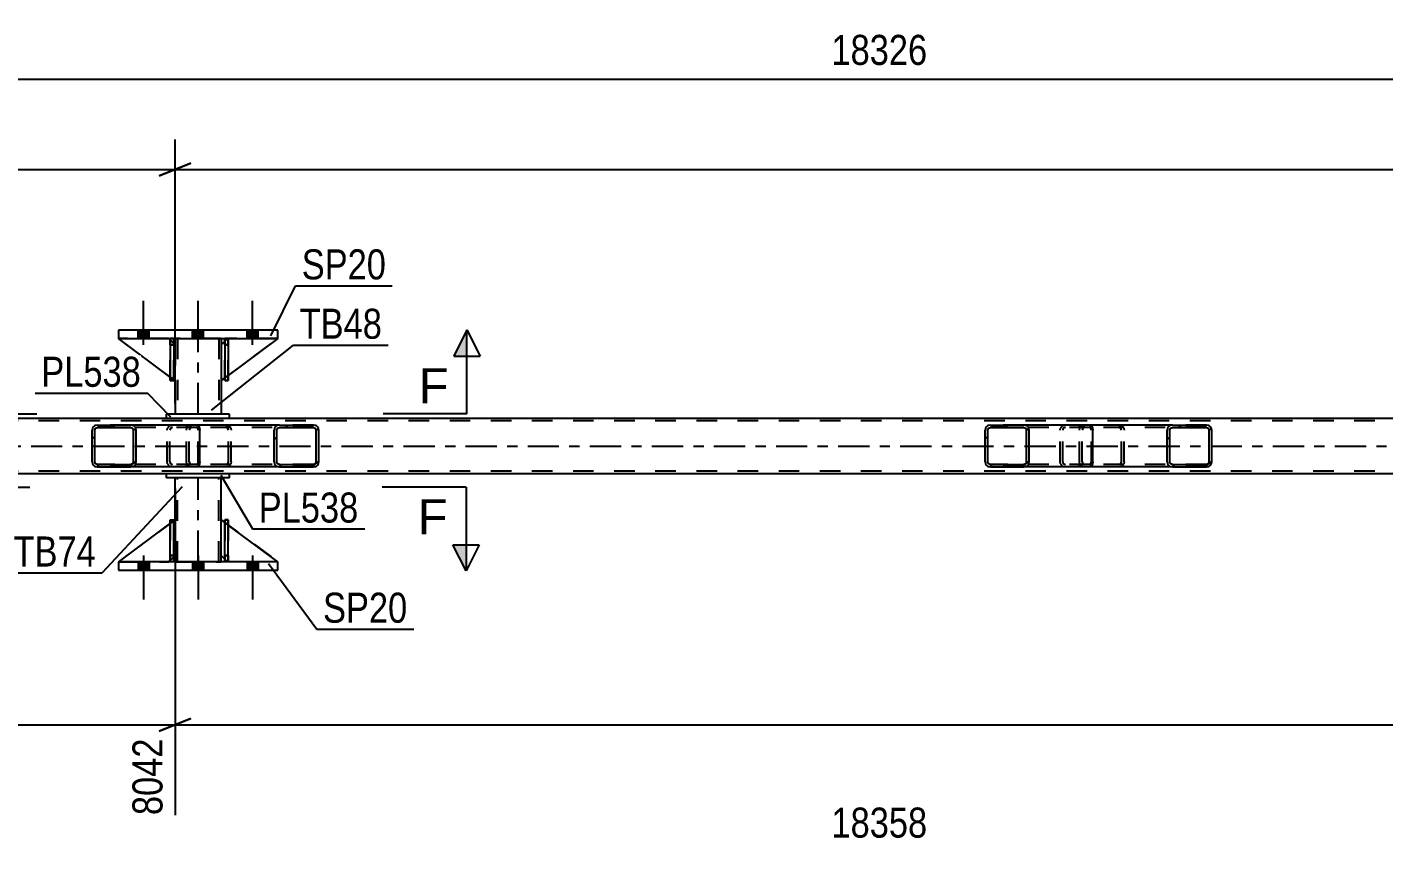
# Model space of a CAD drawing. Header units: millimetres. Extents: x 0 to 841, y 0 to 594.
# Drawn here: x 313.8 to 443.2, y 176.6 to 254.5 of the extents above; entities that cross this region are included whole.
import ezdxf

# ---------------------------------------------------------------- set-up
doc = ezdxf.new("R2010")
doc.units = ezdxf.units.MM
doc.linetypes.add('DXK_LINE_DOT2', pattern=[3.9198, 1.9599, -1.9599])
doc.linetypes.add('DXK_LINE_DOT3', pattern=[5.9187, 2.979, -0.9799, 0.9799, -0.9799])
doc.styles.add('Arial', font='ARIAL.TTF', dxfattribs={"height": 0.2})
doc.styles.add('Arial Narrow', font='ARIALN.TTF', dxfattribs={"height": 0.2})

# ---------------------------------------------------------------- blocks, each defined once
blk = doc.blocks.new('Part-717034435-3211 - 3036')
at = {"color": 2, "linetype": 'Continuous'}
for p, q in [((327.5, 221.15), (322.55, 224.82)), ((327.5, 224.67), (327.35, 224.82)), ((327.95, 224.22), (327.82, 224.35)), ((327.95, 224.22), (327.95, 224.22)), ((327.95, 220.82), (327.95, 224.22)), ((327.82, 220.92), (327.95, 220.82)), ((327.95, 220.82), (327.95, 220.82))]:
    blk.add_line(p, q, dxfattribs=at)
at = {"color": 7, "linetype": 'DXK_LINE_DOT2'}
for p, q in [((327.35, 224.82), (322.55, 224.82)), ((327.35, 224.82), (327.95, 224.22)), ((327.82, 224.35), (327.5, 224.67)), ((327.95, 224.22), (327.95, 220.82)), ((327.82, 220.92), (327.5, 221.15))]:
    blk.add_line(p, q, dxfattribs=at)
blk = doc.blocks.new('Part-717034435-3212 - 3036')
at = {"color": 7, "linetype": 'DXK_LINE_DOT2'}
for p, q in [((327.5, 224.22), (327.5, 224.82)), ((327.5, 224.82), (327.5, 224.82)), ((327.5, 224.82), (327.5, 220.82)), ((327.82, 224.82), (327.5, 224.82)), ((327.5, 220.82), (327.5, 224.22)), ((327.5, 224.22), (327.82, 224.22)), ((327.82, 224.22), (327.82, 224.82)), ((327.82, 220.82), (327.82, 224.82)), ((327.82, 224.22), (327.82, 220.82)), ((327.5, 220.82), (327.82, 220.82))]:
    blk.add_line(p, q, dxfattribs=at)
blk = doc.blocks.new('Part-717034435-3120 - 3036')
at = {"linetype": 'Continuous'}
h = blk.add_hatch(dxfattribs=at)
h.set_pattern_fill('', scale=0.7, style=0, pattern_type=0)
h.set_pattern_definition([(45, (426.746, 216.2857), (-1.57154, 1.57154), [])])
h.paths.add_polyline_path([(426.78, 216.1), (426.75, 216.29), (426.64, 216.44), (426.47, 216.55), (426.27, 216.58), (423.04, 216.58), (422.84, 216.55), (422.68, 216.44), (422.57, 216.29), (422.53, 216.1), (422.53, 213.06), (422.57, 212.88), (422.68, 212.72), (422.84, 212.62), (423.04, 212.58), (426.27, 212.58), (426.47, 212.62), (426.64, 212.72), (426.75, 212.88), (426.78, 213.06)])
h.paths.add_polyline_path([(426.51, 212.97), (426.45, 212.89), (426.37, 212.84), (426.27, 212.82), (423.04, 212.82), (422.94, 212.84), (422.86, 212.89), (422.8, 212.97), (422.78, 213.06), (422.78, 216.1), (422.8, 216.19), (422.86, 216.27), (422.94, 216.32), (423.04, 216.34), (426.27, 216.34), (426.37, 216.32), (426.45, 216.27), (426.51, 216.19), (426.53, 216.1), (426.53, 213.06)])
at = {"color": 7, "linetype": 'DXK_LINE_DOT2'}
for p, q in [((414.18, 216.1), (414.22, 216.29)), ((414.18, 213.06), (414.18, 216.1)), ((414.45, 216.19), (414.43, 216.1)), ((414.43, 213.06), (414.43, 216.1)), ((414.51, 216.27), (414.45, 216.19)), ((414.49, 216.55), (414.69, 216.58)), ((414.59, 216.32), (414.51, 216.27)), ((414.69, 216.34), (414.59, 216.32)), ((415.17, 216.58), (414.69, 216.58)), ((426.27, 216.34), (414.69, 216.34)), ((417.92, 216.58), (418.12, 216.55)), ((418.02, 216.32), (417.92, 216.34)), ((418.11, 216.27), (418.02, 216.32)), ((418.16, 216.19), (418.11, 216.27)), ((418.18, 216.1), (418.16, 216.19)), ((418.18, 213.06), (418.18, 216.1)), ((418.4, 216.29), (418.44, 216.1)), ((418.44, 213.06), (418.44, 216.1)), ((426.27, 216.58), (423.04, 216.58)), ((414.22, 212.88), (414.18, 213.06)), ((414.43, 213.06), (414.45, 212.97)), ((414.45, 212.97), (414.51, 212.89)), ((414.69, 212.58), (414.49, 212.62)), ((414.51, 212.89), (414.59, 212.84)), ((414.59, 212.84), (414.69, 212.82)), ((426.27, 212.82), (414.69, 212.82)), ((415.17, 212.58), (414.69, 212.58)), ((417.92, 212.82), (418.02, 212.84)), ((418.12, 212.62), (417.92, 212.58)), ((418.02, 212.84), (418.11, 212.89)), ((418.11, 212.89), (418.16, 212.97)), ((418.16, 212.97), (418.18, 213.06)), ((418.44, 213.06), (418.4, 212.88)), ((426.27, 212.58), (423.04, 212.58))]:
    blk.add_line(p, q, dxfattribs=at)
at = {"color": 2, "linetype": 'Continuous'}
for p, q in [((423.04, 216.58), (415.17, 216.58)), ((422.57, 216.29), (422.53, 216.1)), ((422.53, 213.06), (422.53, 216.1)), ((422.78, 216.1), (422.8, 216.19)), ((422.78, 213.06), (422.78, 216.1)), ((422.8, 216.19), (422.86, 216.27)), ((423.04, 216.58), (422.84, 216.55)), ((422.86, 216.27), (422.94, 216.32)), ((422.94, 216.32), (423.04, 216.34)), ((423.04, 216.58), (426.27, 216.58)), ((423.04, 216.34), (426.27, 216.34)), ((426.47, 216.55), (426.27, 216.58)), ((426.27, 216.34), (426.37, 216.32)), ((426.37, 216.32), (426.45, 216.27)), ((426.45, 216.27), (426.51, 216.19)), ((426.51, 216.19), (426.53, 216.1)), ((426.53, 213.06), (426.53, 216.1)), ((426.78, 216.1), (426.75, 216.29)), ((426.78, 213.06), (426.78, 216.1)), ((423.04, 212.58), (415.17, 212.58)), ((422.53, 213.06), (422.57, 212.88)), ((422.8, 212.97), (422.78, 213.06)), ((422.86, 212.89), (422.8, 212.97)), ((422.84, 212.62), (423.04, 212.58)), ((422.94, 212.84), (422.86, 212.89)), ((423.04, 212.82), (422.94, 212.84)), ((423.04, 212.82), (426.27, 212.82)), ((423.04, 212.58), (426.27, 212.58)), ((426.37, 212.84), (426.27, 212.82)), ((426.27, 212.58), (426.47, 212.62)), ((426.45, 212.89), (426.37, 212.84)), ((426.51, 212.97), (426.45, 212.89)), ((426.53, 213.06), (426.51, 212.97)), ((426.75, 212.88), (426.78, 213.06))]:
    blk.add_line(p, q, dxfattribs=at)
at = {"color": 7, "linetype": 'DXK_LINE_DOT2'}
for centre, start, end in [((414.67, 216.08), 110.7583, 155.6801), ((417.94, 216.08), 24.3199, 69.2417), ((414.67, 213.08), 204.3199, 249.2417), ((417.94, 213.08), 290.7583, 335.6801)]:
    blk.add_arc(centre, 0.496, start, end, dxfattribs=at)
at = {"color": 2, "linetype": 'Continuous'}
for centre, start, end in [((423.02, 216.08), 110.7583, 155.68), ((426.29, 216.08), 24.32, 69.2417), ((423.02, 213.08), 204.32, 249.2417), ((426.29, 213.08), 290.7583, 335.68)]:
    blk.add_arc(centre, 0.496, start, end, dxfattribs=at)
blk = doc.blocks.new('Part-717034435-3125 - 3036')
at = {"color": 7, "linetype": 'DXK_LINE_DOT2'}
for p, q in [((724.56, 216.98), (65.64, 216.98)), ((333.15, 217.22), (327.15, 217.22)), ((724.56, 212.18), (65.64, 212.18)), ((333.15, 211.94), (327.15, 211.94))]:
    blk.add_line(p, q, dxfattribs=at)
at = {"color": 2, "linetype": 'Continuous'}
for p, q in [((327.15, 217.22), (162.88, 217.22)), ((582.56, 217.22), (333.15, 217.22)), ((327.15, 211.94), (162.88, 211.94)), ((582.56, 211.94), (333.15, 211.94))]:
    blk.add_line(p, q, dxfattribs=at)
at = {"color": 7, "linetype": 'DXK_LINE_DOT3'}
blk.add_line((65.64, 214.58), (724.56, 214.58), dxfattribs=at)
blk = doc.blocks.new('Part-717034435-3208 - 3036')
at = {"color": 7, "linetype": 'DXK_LINE_DOT2'}
for p, q in [((332.95, 224.82), (332.35, 224.22)), ((332.35, 220.82), (337.75, 224.82)), ((332.35, 224.22), (332.35, 220.82)), ((337.75, 224.82), (332.95, 224.82))]:
    blk.add_line(p, q, dxfattribs=at)
blk = doc.blocks.new('Part-717034435-3161 - 3036')
at = {"color": 2, "linetype": 'Continuous'}
for p, q in [((333.15, 217.62), (327.15, 217.62)), ((327.15, 217.22), (327.15, 217.62)), ((333.15, 217.22), (333.15, 217.62)), ((333.15, 217.22), (327.15, 217.22))]:
    blk.add_line(p, q, dxfattribs=at)
blk = doc.blocks.new('Part-717034435-3163 - 3036')
at = {"linetype": 'Continuous'}
h = blk.add_hatch(dxfattribs=at)
h.set_pattern_fill('', scale=0.7, style=0, pattern_type=0)
h.set_pattern_definition([(45, (324.2003, 216.2857), (-1.57154, 1.57154), [])])
h.paths.add_polyline_path([(324.24, 216.1), (324.2, 216.29), (324.09, 216.44), (323.93, 216.55), (323.74, 216.58), (320.55, 216.58), (320.36, 216.55), (320.2, 216.44), (320.09, 216.29), (320.05, 216.1), (320.05, 213.06), (320.09, 212.88), (320.2, 212.72), (320.36, 212.62), (320.55, 212.58), (323.74, 212.58), (323.93, 212.62), (324.09, 212.72), (324.2, 212.88), (324.24, 213.06)])
h.paths.add_polyline_path([(323.97, 212.97), (323.91, 212.89), (323.83, 212.84), (323.74, 212.82), (320.55, 212.82), (320.46, 212.84), (320.37, 212.89), (320.32, 212.97), (320.3, 213.06), (320.3, 216.1), (320.32, 216.19), (320.37, 216.27), (320.46, 216.32), (320.55, 216.34), (323.74, 216.34), (323.83, 216.32), (323.91, 216.27), (323.97, 216.19), (323.99, 216.1), (323.99, 213.06)])
at = {"color": 2, "linetype": 'Continuous'}
for p, q in [((320.09, 216.29), (320.05, 216.1)), ((320.05, 213.06), (320.05, 216.1)), ((320.3, 216.1), (320.32, 216.19)), ((320.3, 213.06), (320.3, 216.1)), ((320.32, 216.19), (320.37, 216.27)), ((320.55, 216.58), (320.36, 216.55)), ((320.37, 216.27), (320.46, 216.32)), ((320.46, 216.32), (320.55, 216.34)), ((320.55, 216.58), (323.74, 216.58)), ((320.55, 216.34), (323.74, 216.34)), ((330.04, 216.58), (323.74, 216.58)), ((323.93, 216.55), (323.74, 216.58)), ((323.74, 216.34), (323.83, 216.32)), ((323.83, 216.32), (323.91, 216.27)), ((323.91, 216.27), (323.97, 216.19)), ((323.97, 216.19), (323.99, 216.1)), ((323.99, 213.06), (323.99, 216.1)), ((324.24, 216.1), (324.2, 216.29)), ((324.24, 213.06), (324.24, 216.1)), ((330.04, 216.58), (330.14, 216.55)), ((330.14, 216.55), (330.23, 216.44)), ((330.23, 216.44), (330.29, 216.29)), ((330.29, 216.29), (330.31, 216.1)), ((330.31, 213.06), (330.31, 216.1)), ((320.05, 213.06), (320.09, 212.88)), ((320.32, 212.97), (320.3, 213.06)), ((320.37, 212.89), (320.32, 212.97)), ((320.36, 212.62), (320.55, 212.58)), ((320.46, 212.84), (320.37, 212.89)), ((320.55, 212.82), (320.46, 212.84)), ((320.55, 212.82), (323.74, 212.82)), ((320.55, 212.58), (323.74, 212.58)), ((323.83, 212.84), (323.74, 212.82)), ((323.74, 212.58), (323.93, 212.62)), ((330.04, 212.58), (323.74, 212.58)), ((323.91, 212.89), (323.83, 212.84)), ((323.97, 212.97), (323.91, 212.89)), ((323.99, 213.06), (323.97, 212.97)), ((324.2, 212.88), (324.24, 213.06)), ((330.14, 212.62), (330.04, 212.58)), ((330.23, 212.72), (330.14, 212.62)), ((330.29, 212.88), (330.23, 212.72)), ((330.31, 213.06), (330.29, 212.88))]:
    blk.add_line(p, q, dxfattribs=at)
at = {"color": 7, "linetype": 'DXK_LINE_DOT2'}
for p, q in [((323.74, 216.58), (320.55, 216.58)), ((330.04, 216.34), (320.55, 216.34)), ((327.2, 216.1), (327.24, 216.29)), ((327.2, 213.06), (327.2, 216.1)), ((327.47, 216.19), (327.45, 216.1)), ((327.45, 213.06), (327.45, 216.1)), ((327.52, 216.27), (327.47, 216.19)), ((327.51, 216.55), (327.7, 216.58)), ((327.61, 216.32), (327.52, 216.27)), ((327.7, 216.34), (327.61, 216.32)), ((329.04, 216.34), (329.04, 216.58)), ((330.09, 216.32), (330.04, 216.34)), ((330.13, 216.27), (330.09, 216.32)), ((330.16, 216.19), (330.13, 216.27)), ((330.17, 216.1), (330.16, 216.19)), ((330.17, 213.06), (330.17, 216.1)), ((330.04, 212.82), (320.55, 212.82)), ((323.74, 212.58), (320.55, 212.58)), ((327.24, 212.88), (327.2, 213.06)), ((327.45, 213.06), (327.47, 212.97)), ((327.47, 212.97), (327.52, 212.89)), ((327.7, 212.58), (327.51, 212.62)), ((327.52, 212.89), (327.55, 212.88)), ((327.55, 212.88), (327.61, 212.84)), ((327.61, 212.84), (327.7, 212.82)), ((329.04, 212.58), (329.04, 212.82)), ((330.04, 212.82), (330.09, 212.84)), ((330.09, 212.84), (330.13, 212.89)), ((330.13, 212.89), (330.16, 212.97)), ((330.16, 212.97), (330.17, 213.06))]:
    blk.add_line(p, q, dxfattribs=at)
at = {"color": 2, "linetype": 'Continuous'}
for centre, start, end in [((320.54, 216.09), 111.1941, 156.1506), ((323.75, 216.09), 23.8494, 68.8059), ((320.54, 213.08), 203.8494, 248.8059), ((323.75, 213.08), 291.1941, 336.1506)]:
    blk.add_arc(centre, 0.492, start, end, dxfattribs=at)
at = {"color": 7, "linetype": 'DXK_LINE_DOT2'}
for centre, start, end in [((327.69, 216.09), 111.1941, 156.1506), ((327.69, 213.08), 203.8494, 248.8059)]:
    blk.add_arc(centre, 0.492, start, end, dxfattribs=at)
blk = doc.blocks.new('Bolt-717034435-3181 - 3036')
at = {"linetype": 'Continuous'}
for points in [[(324.43, 224.82), (325.47, 224.82), (325.47, 225.62), (324.43, 225.62)], [(324.43, 224.82), (325.47, 224.82), (325.47, 225.62), (324.43, 225.62)], [(324.43, 224.82), (325.47, 224.82), (325.47, 225.62), (324.43, 225.62)], [(329.63, 224.82), (330.67, 224.82), (330.67, 225.62), (329.63, 225.62)], [(329.63, 224.82), (330.67, 224.82), (330.67, 225.62), (329.63, 225.62)], [(334.83, 224.82), (335.87, 224.82), (335.87, 225.62), (334.83, 225.62)], [(334.83, 224.82), (335.87, 224.82), (335.87, 225.62), (334.83, 225.62)], [(334.83, 224.82), (335.87, 224.82), (335.87, 225.62), (334.83, 225.62)]]:
    blk.add_hatch(color=1, dxfattribs=at).paths.add_polyline_path(points)
at = {"color": 1, "linetype": 'Continuous'}
for p, q in [((324.95, 224.22), (324.95, 228.42)), ((324.95, 224.22), (324.95, 228.42)), ((324.95, 224.22), (324.95, 228.42)), ((330.15, 224.22), (330.15, 228.42)), ((330.15, 224.22), (330.15, 228.42)), ((335.35, 224.22), (335.35, 228.42)), ((335.35, 224.22), (335.35, 228.42)), ((335.35, 224.22), (335.35, 228.42)), ((324.43, 224.82), (324.43, 225.62)), ((324.43, 224.82), (324.43, 225.62)), ((324.43, 224.82), (324.43, 225.62)), ((325.47, 224.82), (325.47, 225.62)), ((325.47, 224.82), (325.47, 225.62)), ((325.47, 224.82), (325.47, 225.62)), ((329.63, 224.82), (329.63, 225.62)), ((329.63, 224.82), (329.63, 225.62)), ((330.67, 224.82), (330.67, 225.62)), ((330.67, 224.82), (330.67, 225.62)), ((334.83, 224.82), (334.83, 225.62)), ((334.83, 224.82), (334.83, 225.62)), ((334.83, 224.82), (334.83, 225.62)), ((335.87, 224.82), (335.87, 225.62)), ((335.87, 224.82), (335.87, 225.62)), ((335.87, 224.82), (335.87, 225.62))]:
    blk.add_line(p, q, dxfattribs=at)
blk = doc.blocks.new('Part-717034435-3196 - 3036')
at = {"linetype": 'Continuous'}
h = blk.add_hatch(dxfattribs=at)
h.set_pattern_fill('', scale=0.7, style=0, pattern_type=0)
h.set_pattern_definition([(45, (409.3345, 216.2857), (-1.57154, 1.57154), [])])
h.paths.add_polyline_path([(409.37, 216.1), (409.33, 216.29), (409.23, 216.44), (409.06, 216.55), (408.87, 216.58), (405.69, 216.58), (405.49, 216.55), (405.33, 216.44), (405.22, 216.29), (405.18, 216.1), (405.18, 213.06), (405.22, 212.88), (405.33, 212.72), (405.49, 212.62), (405.69, 212.58), (408.87, 212.58), (409.06, 212.62), (409.23, 212.72), (409.33, 212.88), (409.37, 213.06)])
h.paths.add_polyline_path([(409.1, 212.97), (409.05, 212.89), (408.97, 212.84), (408.87, 212.82), (405.69, 212.82), (405.59, 212.84), (405.51, 212.89), (405.45, 212.97), (405.43, 213.06), (405.43, 216.1), (405.45, 216.19), (405.51, 216.27), (405.59, 216.32), (405.69, 216.34), (408.87, 216.34), (408.97, 216.32), (409.05, 216.27), (409.1, 216.19), (409.12, 216.1), (409.12, 213.06)])
at = {"color": 2, "linetype": 'Continuous'}
for p, q in [((405.22, 216.29), (405.18, 216.1)), ((405.18, 213.06), (405.18, 216.1)), ((405.43, 216.1), (405.45, 216.19)), ((405.43, 213.06), (405.43, 216.1)), ((405.45, 216.19), (405.51, 216.27)), ((405.69, 216.58), (405.49, 216.55)), ((405.51, 216.27), (405.59, 216.32)), ((405.59, 216.32), (405.69, 216.34)), ((405.69, 216.58), (408.87, 216.58)), ((405.69, 216.34), (408.87, 216.34)), ((415.17, 216.58), (408.87, 216.58)), ((409.06, 216.55), (408.87, 216.58)), ((408.87, 216.34), (408.97, 216.32)), ((408.97, 216.32), (409.05, 216.27)), ((409.05, 216.27), (409.1, 216.19)), ((409.1, 216.19), (409.12, 216.1)), ((409.12, 213.06), (409.12, 216.1)), ((409.37, 216.1), (409.33, 216.29)), ((409.37, 213.06), (409.37, 216.1)), ((415.17, 216.58), (415.27, 216.55)), ((415.27, 216.55), (415.36, 216.44)), ((415.36, 216.44), (415.42, 216.29)), ((415.42, 216.29), (415.44, 216.1)), ((415.44, 213.06), (415.44, 216.1)), ((405.18, 213.06), (405.22, 212.88)), ((405.45, 212.97), (405.43, 213.06)), ((405.51, 212.89), (405.45, 212.97)), ((405.49, 212.62), (405.69, 212.58)), ((405.59, 212.84), (405.51, 212.89)), ((405.69, 212.82), (405.59, 212.84)), ((405.69, 212.82), (408.87, 212.82)), ((405.69, 212.58), (408.87, 212.58)), ((408.97, 212.84), (408.87, 212.82)), ((408.87, 212.58), (409.06, 212.62)), ((415.17, 212.58), (408.87, 212.58)), ((409.05, 212.89), (408.97, 212.84)), ((409.1, 212.97), (409.05, 212.89)), ((409.12, 213.06), (409.1, 212.97)), ((409.33, 212.88), (409.37, 213.06)), ((415.27, 212.62), (415.17, 212.58)), ((415.36, 212.72), (415.27, 212.62)), ((415.42, 212.88), (415.36, 212.72)), ((415.44, 213.06), (415.42, 212.88))]:
    blk.add_line(p, q, dxfattribs=at)
at = {"color": 7, "linetype": 'DXK_LINE_DOT2'}
for p, q in [((408.87, 216.58), (405.69, 216.58)), ((415.17, 216.34), (405.69, 216.34)), ((412.33, 216.1), (412.37, 216.29)), ((412.33, 213.06), (412.33, 216.1)), ((412.6, 216.19), (412.58, 216.1)), ((412.58, 213.06), (412.58, 216.1)), ((412.66, 216.27), (412.6, 216.19)), ((412.64, 216.55), (412.84, 216.58)), ((412.74, 216.32), (412.66, 216.27)), ((412.84, 216.34), (412.74, 216.32)), ((414.18, 216.34), (414.18, 216.58)), ((415.22, 216.32), (415.17, 216.34)), ((415.27, 216.27), (415.22, 216.32)), ((415.3, 216.19), (415.27, 216.27)), ((415.31, 216.1), (415.3, 216.19)), ((415.31, 213.06), (415.31, 216.1)), ((415.17, 212.82), (405.69, 212.82)), ((408.87, 212.58), (405.69, 212.58)), ((412.37, 212.88), (412.33, 213.06)), ((412.58, 213.06), (412.6, 212.97)), ((412.6, 212.97), (412.66, 212.89)), ((412.84, 212.58), (412.64, 212.62)), ((412.66, 212.89), (412.68, 212.88)), ((412.68, 212.88), (412.74, 212.84)), ((412.74, 212.84), (412.84, 212.82)), ((414.18, 212.58), (414.18, 212.82)), ((415.17, 212.82), (415.22, 212.84)), ((415.22, 212.84), (415.27, 212.89)), ((415.27, 212.89), (415.3, 212.97)), ((415.3, 212.97), (415.31, 213.06))]:
    blk.add_line(p, q, dxfattribs=at)
at = {"color": 2, "linetype": 'Continuous'}
for centre, start, end in [((405.67, 216.09), 111.1941, 156.1506), ((408.88, 216.09), 23.8494, 68.8059), ((405.67, 213.08), 203.8494, 248.8059), ((408.88, 213.08), 291.1941, 336.1506)]:
    blk.add_arc(centre, 0.492, start, end, dxfattribs=at)
at = {"color": 7, "linetype": 'DXK_LINE_DOT2'}
for centre, start, end in [((412.82, 216.09), 111.1941, 156.1506), ((412.82, 213.08), 203.8494, 248.8059)]:
    blk.add_arc(centre, 0.492, start, end, dxfattribs=at)
blk = doc.blocks.new('Part-717034435-3197 - 3036')
at = {"linetype": 'Continuous'}
h = blk.add_hatch(dxfattribs=at)
h.set_pattern_fill('', scale=0.7, style=0, pattern_type=0)
h.set_pattern_definition([(45, (341.6119, 216.2857), (-1.57154, 1.57154), [])])
h.paths.add_polyline_path([(341.65, 216.1), (341.61, 216.29), (341.5, 216.44), (341.34, 216.55), (341.14, 216.58), (337.9, 216.58), (337.71, 216.55), (337.54, 216.44), (337.43, 216.29), (337.39, 216.1), (337.39, 213.06), (337.43, 212.88), (337.54, 212.72), (337.71, 212.62), (337.9, 212.58), (341.14, 212.58), (341.34, 212.62), (341.5, 212.72), (341.61, 212.88), (341.65, 213.06)])
h.paths.add_polyline_path([(341.38, 212.97), (341.32, 212.89), (341.24, 212.84), (341.14, 212.82), (337.9, 212.82), (337.81, 212.84), (337.72, 212.89), (337.67, 212.97), (337.65, 213.06), (337.65, 216.1), (337.67, 216.19), (337.72, 216.27), (337.81, 216.32), (337.9, 216.34), (341.14, 216.34), (341.24, 216.32), (341.32, 216.27), (341.38, 216.19), (341.4, 216.1), (341.4, 213.06)])
at = {"color": 7, "linetype": 'DXK_LINE_DOT2'}
for p, q in [((329.04, 216.1), (329.08, 216.29)), ((329.04, 213.06), (329.04, 216.1)), ((329.32, 216.19), (329.3, 216.1)), ((329.3, 213.06), (329.3, 216.1)), ((329.37, 216.27), (329.32, 216.19)), ((329.36, 216.55), (329.56, 216.58)), ((329.46, 216.32), (329.37, 216.27)), ((329.56, 216.34), (329.46, 216.32)), ((330.04, 216.58), (329.56, 216.58)), ((341.14, 216.34), (329.56, 216.34)), ((332.79, 216.58), (332.99, 216.55)), ((332.89, 216.32), (332.79, 216.34)), ((332.97, 216.27), (332.89, 216.32)), ((333.03, 216.19), (332.97, 216.27)), ((333.05, 216.1), (333.03, 216.19)), ((333.05, 213.06), (333.05, 216.1)), ((333.26, 216.29), (333.3, 216.1)), ((333.3, 213.06), (333.3, 216.1)), ((341.14, 216.58), (337.9, 216.58)), ((329.08, 212.88), (329.04, 213.06)), ((329.3, 213.06), (329.32, 212.97)), ((329.32, 212.97), (329.37, 212.89)), ((329.56, 212.58), (329.36, 212.62)), ((329.37, 212.89), (329.46, 212.84)), ((329.46, 212.84), (329.56, 212.82)), ((341.14, 212.82), (329.56, 212.82)), ((330.04, 212.58), (329.56, 212.58)), ((332.79, 212.82), (332.89, 212.84)), ((332.99, 212.62), (332.79, 212.58)), ((332.89, 212.84), (332.97, 212.89)), ((332.97, 212.89), (333.03, 212.97)), ((333.03, 212.97), (333.05, 213.06)), ((333.3, 213.06), (333.26, 212.88)), ((341.14, 212.58), (337.9, 212.58))]:
    blk.add_line(p, q, dxfattribs=at)
at = {"color": 2, "linetype": 'Continuous'}
for p, q in [((337.9, 216.58), (330.04, 216.58)), ((337.43, 216.29), (337.39, 216.1)), ((337.39, 213.06), (337.39, 216.1)), ((337.65, 216.1), (337.67, 216.19)), ((337.65, 213.06), (337.65, 216.1)), ((337.67, 216.19), (337.72, 216.27)), ((337.9, 216.58), (337.71, 216.55)), ((337.72, 216.27), (337.81, 216.32)), ((337.81, 216.32), (337.9, 216.34)), ((337.9, 216.58), (341.14, 216.58)), ((337.9, 216.34), (341.14, 216.34)), ((341.34, 216.55), (341.14, 216.58)), ((341.14, 216.34), (341.24, 216.32)), ((341.24, 216.32), (341.32, 216.27)), ((341.32, 216.27), (341.38, 216.19)), ((341.38, 216.19), (341.4, 216.1)), ((341.4, 213.06), (341.4, 216.1)), ((341.65, 216.1), (341.61, 216.29)), ((341.65, 213.06), (341.65, 216.1)), ((337.9, 212.58), (330.04, 212.58)), ((337.39, 213.06), (337.43, 212.88)), ((337.67, 212.97), (337.65, 213.06)), ((337.72, 212.89), (337.67, 212.97)), ((337.71, 212.62), (337.9, 212.58)), ((337.81, 212.84), (337.72, 212.89)), ((337.9, 212.82), (337.81, 212.84)), ((337.9, 212.82), (341.14, 212.82)), ((337.9, 212.58), (341.14, 212.58)), ((341.24, 212.84), (341.14, 212.82)), ((341.14, 212.58), (341.34, 212.62)), ((341.32, 212.89), (341.24, 212.84)), ((341.38, 212.97), (341.32, 212.89)), ((341.4, 213.06), (341.38, 212.97)), ((341.61, 212.88), (341.65, 213.06))]:
    blk.add_line(p, q, dxfattribs=at)
at = {"color": 7, "linetype": 'DXK_LINE_DOT2'}
for centre, start, end in [((329.54, 216.08), 110.7583, 155.6801), ((332.81, 216.08), 24.3199, 69.2417), ((329.54, 213.08), 204.3199, 249.2417), ((332.81, 213.08), 290.7583, 335.6801)]:
    blk.add_arc(centre, 0.496, start, end, dxfattribs=at)
at = {"color": 2, "linetype": 'Continuous'}
for centre, start, end in [((337.89, 216.08), 110.7583, 155.68), ((341.16, 216.08), 24.32, 69.2417), ((337.89, 213.08), 204.32, 249.2417), ((341.16, 213.08), 290.7583, 335.68)]:
    blk.add_arc(centre, 0.496, start, end, dxfattribs=at)
blk = doc.blocks.new('Part-717034435-3209 - 3036')
at = {"color": 2, "linetype": 'Continuous'}
for p, q in [((332.7, 224.58), (332.35, 224.22)), ((332.35, 224.22), (332.35, 220.82)), ((337.75, 224.82), (333.02, 221.32)), ((332.7, 221.08), (332.35, 220.82))]:
    blk.add_line(p, q, dxfattribs=at)
at = {"color": 7, "linetype": 'DXK_LINE_DOT2'}
for p, q in [((332.95, 224.82), (332.7, 224.58)), ((337.75, 224.82), (332.95, 224.82)), ((333.02, 221.32), (332.7, 221.08))]:
    blk.add_line(p, q, dxfattribs=at)
blk = doc.blocks.new('Part-717034435-3210 - 3036')
at = {"color": 7, "linetype": 'DXK_LINE_DOT2'}
for p, q in [((327.95, 220.82), (322.55, 224.82)), ((322.55, 224.82), (327.35, 224.82)), ((327.35, 224.82), (327.95, 224.22)), ((327.95, 224.22), (327.35, 224.82)), ((327.95, 224.22), (327.95, 220.82)), ((327.95, 224.22), (327.95, 224.22)), ((327.95, 224.22), (327.95, 220.82))]:
    blk.add_line(p, q, dxfattribs=at)
blk = doc.blocks.new('Part-717034435-3213 - 3036')
at = {"color": 7, "linetype": 'DXK_LINE_DOT2'}
for p, q in [((332.7, 224.22), (332.7, 224.82)), ((332.7, 224.82), (332.7, 224.82)), ((332.7, 224.82), (332.7, 220.82)), ((333.02, 224.82), (332.7, 224.82)), ((332.7, 220.82), (332.7, 224.22)), ((332.7, 224.22), (333.02, 224.22)), ((333.02, 224.22), (333.02, 224.82)), ((333.02, 220.82), (333.02, 224.82)), ((333.02, 224.22), (333.02, 220.82)), ((332.7, 220.82), (333.02, 220.82))]:
    blk.add_line(p, q, dxfattribs=at)
blk = doc.blocks.new('Part-717034435-3218 - 3036')
at = {"color": 2, "linetype": 'Continuous'}
for p, q in [((337.75, 225.62), (322.55, 225.62)), ((322.55, 225.62), (322.55, 224.82)), ((337.75, 224.82), (337.75, 225.62)), ((322.55, 224.82), (337.75, 224.82))]:
    blk.add_line(p, q, dxfattribs=at)
blk = doc.blocks.new('Part-717034435-3223 - 3036')
at = {"color": 2, "linetype": 'Continuous'}
for p, q in [((327.95, 207.54), (327.95, 211.54)), ((332.35, 207.54), (332.35, 211.54)), ((327.95, 203.54), (327.95, 204.14)), ((332.35, 203.54), (332.35, 204.14))]:
    blk.add_line(p, q, dxfattribs=at)
at = {"color": 7, "linetype": 'DXK_LINE_DOT2'}
for p, q in [((332.35, 211.54), (327.95, 211.54)), ((328.19, 203.54), (328.19, 211.54)), ((332.11, 203.54), (332.11, 211.54)), ((327.95, 204.14), (327.95, 207.54)), ((332.35, 204.14), (332.35, 207.54)), ((327.95, 203.54), (332.35, 203.54))]:
    blk.add_line(p, q, dxfattribs=at)
at = {"color": 7, "linetype": 'DXK_LINE_DOT3'}
blk.add_line((330.15, 203.54), (330.15, 211.54), dxfattribs=at)
blk = doc.blocks.new('Part-717034435-3228 - 3036')
at = {"color": 2, "linetype": 'Continuous'}
for p, q in [((333.15, 211.94), (327.15, 211.94)), ((327.15, 211.54), (327.15, 211.94)), ((333.15, 211.54), (327.15, 211.54)), ((333.15, 211.54), (333.15, 211.94))]:
    blk.add_line(p, q, dxfattribs=at)
blk = doc.blocks.new('Part-717034435-3242 - 3036')
at = {"color": 2, "linetype": 'Continuous'}
for p, q in [((327.95, 224.82), (327.95, 224.22)), ((332.35, 224.82), (332.35, 224.22)), ((327.95, 220.82), (327.95, 217.62)), ((332.35, 220.82), (332.35, 217.62))]:
    blk.add_line(p, q, dxfattribs=at)
at = {"color": 7, "linetype": 'DXK_LINE_DOT2'}
for p, q in [((332.35, 224.82), (327.95, 224.82)), ((327.95, 224.22), (327.95, 220.82)), ((328.19, 224.82), (328.19, 217.62)), ((332.11, 224.82), (332.11, 217.62)), ((332.35, 224.22), (332.35, 220.82)), ((332.35, 217.62), (327.95, 217.62))]:
    blk.add_line(p, q, dxfattribs=at)
at = {"color": 7, "linetype": 'DXK_LINE_DOT3'}
blk.add_line((330.15, 217.62), (330.15, 224.82), dxfattribs=at)
blk = doc.blocks.new('Part-717034435-3252 - 3036')
at = {"color": 2, "linetype": 'Continuous'}
for p, q in [((327.82, 224.82), (327.5, 224.82)), ((327.5, 224.82), (327.5, 220.82)), ((327.82, 224.82), (327.82, 224.82)), ((327.82, 224.82), (327.82, 220.82)), ((327.82, 220.82), (327.5, 220.82))]:
    blk.add_line(p, q, dxfattribs=at)
at = {"color": 7, "linetype": 'DXK_LINE_DOT2'}
for p, q in [((327.5, 224.22), (327.5, 224.82)), ((327.82, 224.22), (327.5, 224.22)), ((327.5, 224.22), (327.5, 220.82)), ((327.82, 224.22), (327.82, 224.82)), ((327.82, 224.82), (327.82, 224.82)), ((327.82, 220.82), (327.82, 224.22))]:
    blk.add_line(p, q, dxfattribs=at)
blk = doc.blocks.new('Part-717034435-3253 - 3036')
at = {"color": 2, "linetype": 'Continuous'}
for p, q in [((333.02, 224.82), (332.7, 224.82)), ((332.7, 224.82), (332.7, 220.82)), ((333.02, 224.82), (333.02, 224.82)), ((333.02, 224.82), (333.02, 220.82)), ((333.02, 220.82), (332.7, 220.82))]:
    blk.add_line(p, q, dxfattribs=at)
at = {"color": 7, "linetype": 'DXK_LINE_DOT2'}
for p, q in [((332.7, 224.22), (332.7, 224.82)), ((333.02, 224.22), (332.7, 224.22)), ((332.7, 224.22), (332.7, 220.82)), ((333.02, 224.22), (333.02, 224.82)), ((333.02, 224.82), (333.02, 224.82)), ((333.02, 220.82), (333.02, 224.22))]:
    blk.add_line(p, q, dxfattribs=at)
blk = doc.blocks.new('Bolt-717034435-3289 - 3036')
at = {"linetype": 'Continuous'}
for points in [[(325.47, 203.54), (324.43, 203.54), (324.43, 202.74), (325.47, 202.74)], [(325.47, 203.54), (324.43, 203.54), (324.43, 202.74), (325.47, 202.74)], [(325.47, 203.54), (324.43, 203.54), (324.43, 202.74), (325.47, 202.74)], [(330.67, 203.54), (329.63, 203.54), (329.63, 202.74), (330.67, 202.74)], [(330.67, 203.54), (329.63, 203.54), (329.63, 202.74), (330.67, 202.74)], [(335.87, 203.54), (334.83, 203.54), (334.83, 202.74), (335.87, 202.74)], [(335.87, 203.54), (334.83, 203.54), (334.83, 202.74), (335.87, 202.74)], [(335.87, 203.54), (334.83, 203.54), (334.83, 202.74), (335.87, 202.74)]]:
    blk.add_hatch(color=1, dxfattribs=at).paths.add_polyline_path(points)
at = {"color": 1, "linetype": 'Continuous'}
for p, q in [((324.43, 203.54), (324.43, 202.74)), ((324.43, 203.54), (324.43, 202.74)), ((324.43, 203.54), (324.43, 202.74)), ((324.95, 204.14), (324.95, 199.94)), ((324.95, 204.14), (324.95, 199.94)), ((324.95, 204.14), (324.95, 199.94)), ((325.47, 203.54), (325.47, 202.74)), ((325.47, 203.54), (325.47, 202.74)), ((325.47, 203.54), (325.47, 202.74)), ((329.63, 203.54), (329.63, 202.74)), ((329.63, 203.54), (329.63, 202.74)), ((330.15, 204.14), (330.15, 199.94)), ((330.15, 204.14), (330.15, 199.94)), ((330.67, 203.54), (330.67, 202.74)), ((330.67, 203.54), (330.67, 202.74)), ((334.83, 203.54), (334.83, 202.74)), ((334.83, 203.54), (334.83, 202.74)), ((334.83, 203.54), (334.83, 202.74)), ((335.35, 204.14), (335.35, 199.94)), ((335.35, 204.14), (335.35, 199.94)), ((335.35, 204.14), (335.35, 199.94)), ((335.87, 203.54), (335.87, 202.74)), ((335.87, 203.54), (335.87, 202.74)), ((335.87, 203.54), (335.87, 202.74))]:
    blk.add_line(p, q, dxfattribs=at)
blk = doc.blocks.new('Part-717034435-3296 - 3036')
at = {"color": 2, "linetype": 'Continuous'}
for p, q in [((322.55, 203.54), (322.55, 202.74)), ((337.75, 203.54), (322.55, 203.54)), ((337.75, 202.74), (337.75, 203.54)), ((322.55, 202.74), (337.75, 202.74))]:
    blk.add_line(p, q, dxfattribs=at)
blk = doc.blocks.new('Part-717034435-3300 - 3036')
at = {"color": 2, "linetype": 'Continuous'}
for p, q in [((327.5, 203.54), (327.5, 207.54)), ((327.5, 207.54), (327.82, 207.54)), ((327.82, 203.54), (327.82, 207.54)), ((327.5, 203.54), (327.5, 203.54)), ((327.82, 203.54), (327.5, 203.54))]:
    blk.add_line(p, q, dxfattribs=at)
at = {"color": 7, "linetype": 'DXK_LINE_DOT2'}
for p, q in [((327.5, 207.54), (327.5, 204.14)), ((327.82, 204.14), (327.82, 207.54)), ((327.5, 204.14), (327.5, 203.54)), ((327.5, 204.14), (327.82, 204.14)), ((327.82, 203.54), (327.82, 204.14)), ((327.82, 203.54), (327.82, 203.54))]:
    blk.add_line(p, q, dxfattribs=at)
blk = doc.blocks.new('Part-717034435-3301 - 3036')
at = {"color": 2, "linetype": 'Continuous'}
for p, q in [((332.7, 203.54), (332.7, 207.54)), ((332.7, 207.54), (333.02, 207.54)), ((333.02, 203.54), (333.02, 207.54)), ((332.7, 203.54), (332.7, 203.54)), ((333.02, 203.54), (332.7, 203.54))]:
    blk.add_line(p, q, dxfattribs=at)
at = {"color": 7, "linetype": 'DXK_LINE_DOT2'}
for p, q in [((332.7, 207.54), (332.7, 204.14)), ((333.02, 204.14), (333.02, 207.54)), ((332.7, 204.14), (332.7, 203.54)), ((332.7, 204.14), (333.02, 204.14)), ((333.02, 203.54), (333.02, 204.14)), ((333.02, 203.54), (333.02, 203.54))]:
    blk.add_line(p, q, dxfattribs=at)
blk = doc.blocks.new('Part-717034435-3304 - 3036')
at = {"color": 2, "linetype": 'Continuous'}
for p, q in [((327.5, 207.21), (322.55, 203.54)), ((327.95, 207.54), (327.82, 207.45)), ((327.95, 204.14), (327.95, 207.54)), ((327.5, 203.7), (327.35, 203.54)), ((327.95, 204.14), (327.82, 204.02)), ((327.95, 204.14), (327.95, 204.14))]:
    blk.add_line(p, q, dxfattribs=at)
at = {"color": 7, "linetype": 'DXK_LINE_DOT2'}
for p, q in [((327.82, 207.45), (327.5, 207.21)), ((327.95, 204.14), (327.95, 207.54)), ((322.55, 203.54), (327.35, 203.54)), ((327.95, 204.14), (327.35, 203.54)), ((327.82, 204.02), (327.5, 203.7))]:
    blk.add_line(p, q, dxfattribs=at)
blk = doc.blocks.new('Part-717034435-3307 - 3036')
at = {"color": 7, "linetype": 'DXK_LINE_DOT2'}
for p, q in [((327.95, 207.54), (322.55, 203.54)), ((327.95, 204.14), (327.95, 207.54)), ((327.95, 207.54), (327.95, 204.14)), ((322.55, 203.54), (327.35, 203.54)), ((327.35, 203.54), (327.95, 204.14)), ((327.95, 204.14), (327.35, 203.54)), ((327.95, 204.14), (327.95, 204.14))]:
    blk.add_line(p, q, dxfattribs=at)
blk = doc.blocks.new('Part-717034435-3310 - 3036')
at = {"color": 2, "linetype": 'Continuous'}
for p, q in [((332.35, 204.14), (332.35, 207.54)), ((332.7, 207.28), (332.35, 207.54)), ((337.75, 203.54), (333.02, 207.04)), ((332.7, 203.79), (332.35, 204.14))]:
    blk.add_line(p, q, dxfattribs=at)
at = {"color": 7, "linetype": 'DXK_LINE_DOT2'}
for p, q in [((333.02, 207.04), (332.7, 207.28)), ((332.95, 203.54), (332.7, 203.79)), ((337.75, 203.54), (332.95, 203.54)), ((337.75, 203.54), (337.75, 203.54)), ((337.75, 203.54), (337.75, 203.54))]:
    blk.add_line(p, q, dxfattribs=at)
blk = doc.blocks.new('Part-717034435-3313 - 3036')
at = {"color": 7, "linetype": 'DXK_LINE_DOT2'}
for p, q in [((332.35, 204.14), (332.35, 207.54)), ((332.35, 207.54), (337.75, 203.54)), ((332.95, 203.54), (332.35, 204.14)), ((337.75, 203.54), (332.95, 203.54))]:
    blk.add_line(p, q, dxfattribs=at)
blk = doc.blocks.new('Part-717034435-3324 - 3036')
at = {"color": 7, "linetype": 'DXK_LINE_DOT2'}
for p, q in [((327.5, 207.54), (327.82, 207.54)), ((327.5, 204.14), (327.5, 207.54)), ((327.5, 207.54), (327.5, 203.54)), ((327.82, 207.54), (327.82, 204.14)), ((327.82, 203.54), (327.82, 207.45)), ((327.82, 204.14), (327.5, 204.14)), ((327.5, 203.54), (327.5, 204.14)), ((327.82, 203.54), (327.5, 203.54)), ((327.82, 204.14), (327.82, 203.54)), ((327.82, 203.54), (327.82, 203.54))]:
    blk.add_line(p, q, dxfattribs=at)
blk = doc.blocks.new('Part-717034435-3325 - 3036')
at = {"color": 7, "linetype": 'DXK_LINE_DOT2'}
for p, q in [((333.02, 207.54), (332.7, 207.54)), ((332.7, 204.14), (332.7, 207.54)), ((332.7, 207.54), (332.7, 203.54)), ((333.02, 207.54), (333.02, 204.14)), ((333.02, 203.54), (333.02, 207.54)), ((333.02, 204.14), (332.7, 204.14)), ((332.7, 203.54), (332.7, 204.14)), ((333.02, 203.54), (332.7, 203.54)), ((333.02, 204.14), (333.02, 203.54)), ((333.02, 203.54), (333.02, 203.54))]:
    blk.add_line(p, q, dxfattribs=at)
blk = doc.blocks.new('StraightDimension-717034435-3434 - 3036')
at = {"color": 7, "linetype": 'Continuous'}
for p, q in [((327.95, 218.62), (327.95, 243.8)), ((329.45, 241.55), (326.45, 240.35)), ((327.95, 240.95), (583.36, 240.95))]:
    blk.add_line(p, q, dxfattribs=at)
blk = doc.blocks.new('StraightDimension-717034435-3405 - 3036')
at = {"color": 7, "linetype": 'Continuous'}
for p, q in [((327.95, 210.54), (327.95, 179.39)), ((157.68, 188), (327.95, 188)), ((326.45, 187.4), (329.45, 188.6))]:
    blk.add_line(p, q, dxfattribs=at)
at = {"color": 0, "linetype": 'Continuous'}
blk.add_wipeout([(327.35, 187.3), (323.15, 187.3), (323.15, 178.79), (327.35, 178.79)], dxfattribs=at)
at = {"color": 3, "linetype": 'Continuous', "style": 'Arial Narrow'}
blk.add_text('8042', height=2.863, rotation=90.0002, dxfattribs=at).set_placement((326.75, 179.39))
blk = doc.blocks.new('StraightDimension-717034435-3413 - 3036')
at = {"color": 7, "linetype": 'Continuous'}
for p, q in [((327.95, 210.54), (327.95, 179.39)), ((329.45, 188.6), (326.45, 187.4)), ((327.95, 188), (583.36, 188))]:
    blk.add_line(p, q, dxfattribs=at)
blk = doc.blocks.new('StraightDimension-717034435-3442 - 3036')
at = {"color": 7, "linetype": 'Continuous'}
for p, q in [((327.95, 218.62), (327.95, 243.8)), ((157.68, 240.95), (327.95, 240.95)), ((326.45, 240.35), (329.45, 241.55))]:
    blk.add_line(p, q, dxfattribs=at)
blk = doc.blocks.new('StraightDimension-717034435-3524 - 3036')
at = {"color": 7, "linetype": 'Continuous'}
blk.add_line((57.02, 249.57), (733.18, 249.57), dxfattribs=at)
at = {"color": 0}
blk.add_wipeout([(400.27, 250.32), (400.27, 254.52), (389.93, 254.52), (389.93, 250.32)], dxfattribs=at)
at = {"color": 3, "style": 'Arial Narrow'}
blk.add_text('18326', height=2.863, dxfattribs=at).set_placement((390.53, 250.92))
blk = doc.blocks.new('StraightDimension-717034435-3545 - 3036')
at = {"color": 0}
blk.add_wipeout([(400.27, 176.64), (400.27, 180.84), (389.93, 180.84), (389.93, 176.64)], dxfattribs=at)
at = {"color": 3, "style": 'Arial Narrow'}
blk.add_text('18358', height=2.863, dxfattribs=at).set_placement((390.53, 177.24))
blk = doc.blocks.new('Mark-717034435-3214 - 3036')
at = {"color": 0}
blk.add_wipeout([(348.06, 230.47), (348.06, 233.47), (340.03, 233.47), (340.03, 230.47)], dxfattribs=at)
blk.add_wipeout([(348.06, 230.47), (348.06, 233.47), (340.03, 233.47), (340.03, 230.47)], dxfattribs=at)
at = {"color": 30, "linetype": 'Continuous'}
for p, q in [((337.08, 225.1), (339.43, 229.87)), ((339.43, 229.87), (348.66, 229.87))]:
    blk.add_line(p, q, dxfattribs=at)
at = {"color": 3, "style": 'Arial Narrow'}
blk.add_text('SP20', height=2.863, dxfattribs=at).set_placement((340.03, 230.47))
blk = doc.blocks.new('Mark-717034435-3157 - 3036')
at = {"color": 0}
blk.add_wipeout([(324.71, 220.23), (324.71, 223.23), (315.2, 223.23), (315.2, 220.23)], dxfattribs=at)
blk.add_wipeout([(324.71, 220.23), (324.71, 223.23), (315.2, 223.23), (315.2, 220.23)], dxfattribs=at)
at = {"color": 30, "linetype": 'Continuous'}
for p in [(314.6, 219.63), (327.54, 217.32)]:
    blk.add_line(p, (325.31, 219.63), dxfattribs=at)
at = {"color": 3, "style": 'Arial Narrow'}
blk.add_text('PL538', height=2.863, dxfattribs=at).set_placement((315.2, 220.23))
blk = doc.blocks.new('Mark-717034435-3219 - 3036')
at = {"color": 0}
blk.add_wipeout([(320.41, 203.09), (320.41, 206.09), (312.55, 206.09), (312.55, 203.09)], dxfattribs=at)
blk.add_wipeout([(320.41, 203.09), (320.41, 206.09), (312.55, 206.09), (312.55, 203.09)], dxfattribs=at)
at = {"color": 30, "linetype": 'Continuous'}
for p in [(328.62, 210.68), (311.95, 202.49)]:
    blk.add_line(p, (321.01, 202.49), dxfattribs=at)
at = {"color": 3, "style": 'Arial Narrow'}
blk.add_text('TB74', height=2.863, dxfattribs=at).set_placement((312.55, 203.09))
blk = doc.blocks.new('Mark-717034435-3224 - 3036')
at = {"color": 0}
blk.add_wipeout([(345.43, 207.28), (345.43, 210.28), (335.93, 210.28), (335.93, 207.28)], dxfattribs=at)
blk.add_wipeout([(345.43, 207.28), (345.43, 210.28), (335.93, 210.28), (335.93, 207.28)], dxfattribs=at)
at = {"color": 30, "linetype": 'Continuous'}
for p, q in [((332.33, 211.81), (335.33, 206.68)), ((335.33, 206.68), (346.03, 206.68))]:
    blk.add_line(p, q, dxfattribs=at)
at = {"color": 3, "style": 'Arial Narrow'}
blk.add_text('PL538', height=2.863, dxfattribs=at).set_placement((335.93, 207.28))
blk = doc.blocks.new('Mark-717034435-3238 - 3036')
at = {"color": 0}
blk.add_wipeout([(347.68, 224.81), (347.68, 227.81), (339.83, 227.81), (339.83, 224.81)], dxfattribs=at)
blk.add_wipeout([(347.68, 224.81), (347.68, 227.81), (339.83, 227.81), (339.83, 224.81)], dxfattribs=at)
at = {"color": 30, "linetype": 'Continuous'}
for p, q in [((331.43, 218), (339.23, 224.21)), ((339.23, 224.21), (348.28, 224.21))]:
    blk.add_line(p, q, dxfattribs=at)
at = {"color": 3, "style": 'Arial Narrow'}
blk.add_text('TB48', height=2.863, dxfattribs=at).set_placement((339.83, 224.81))
blk = doc.blocks.new('Mark-717034435-3292 - 3036')
at = {"color": 0}
blk.add_wipeout([(350.1, 197.73), (350.1, 200.73), (342.06, 200.73), (342.06, 197.73)], dxfattribs=at)
blk.add_wipeout([(350.1, 197.73), (350.1, 200.73), (342.06, 200.73), (342.06, 197.73)], dxfattribs=at)
at = {"color": 30, "linetype": 'Continuous'}
for p, q in [((336.85, 203.37), (341.46, 197.13)), ((341.46, 197.13), (350.7, 197.13))]:
    blk.add_line(p, q, dxfattribs=at)
at = {"color": 3, "style": 'Arial Narrow'}
blk.add_text('SP20', height=2.863, dxfattribs=at).set_placement((342.06, 197.73))
blk = doc.blocks.new('SectionMark-717034435-3580 - 3036')
at = {"linetype": 'Continuous'}
for points in [[(308.01, 223.16), (306.76, 223.16), (306.76, 225.66)], [(355.78, 223.16), (354.53, 223.16), (355.78, 225.66)]]:
    blk.add_hatch(color=6, dxfattribs=at).paths.add_polyline_path(points)
at = {"color": 6, "linetype": 'Continuous'}
for p, q in [((305.51, 223.16), (306.76, 225.66)), ((306.76, 217.66), (306.76, 225.66)), ((306.76, 225.66), (308.01, 223.16)), ((355.78, 225.66), (354.53, 223.16)), ((355.78, 217.66), (355.78, 225.66)), ((355.78, 225.66), (357.03, 223.16)), ((308.01, 223.16), (305.51, 223.16)), ((354.53, 223.16), (357.03, 223.16)), ((306.76, 217.66), (314.76, 217.66)), ((355.78, 217.66), (347.78, 217.66))]:
    blk.add_line(p, q, dxfattribs=at)
at = {"color": 0, "linetype": 'Continuous'}
for points in [[(311.36, 218.66), (311.36, 222.16), (308.51, 222.16), (308.51, 218.66)], [(354.03, 218.66), (354.03, 222.16), (351.17, 222.16), (351.17, 218.66)]]:
    blk.add_wipeout(points, dxfattribs=at)
at = {"color": 3, "linetype": 'Continuous', "style": 'Arial'}
for p in [(308.51, 218.66), (351.17, 218.66)]:
    blk.add_text('F', height=3.34, dxfattribs=at).set_placement(p)
blk = doc.blocks.new('SectionMark-717034435-3584 - 3036')
at = {"linetype": 'Continuous'}
for points in [[(306.11, 205.17), (307.36, 205.17), (306.11, 202.67)], [(354.44, 205.17), (355.69, 205.17), (355.69, 202.67)]]:
    blk.add_hatch(color=6, dxfattribs=at).paths.add_polyline_path(points)
at = {"color": 6, "linetype": 'Continuous'}
for p, q in [((306.11, 210.67), (314.11, 210.67)), ((306.11, 210.67), (306.11, 202.67)), ((355.69, 210.67), (347.69, 210.67)), ((355.69, 210.67), (355.69, 202.67)), ((306.11, 202.67), (304.86, 205.17)), ((307.36, 205.17), (304.86, 205.17)), ((306.11, 202.67), (307.36, 205.17)), ((354.44, 205.17), (356.94, 205.17)), ((355.69, 202.67), (354.44, 205.17)), ((356.94, 205.17), (355.69, 202.67))]:
    blk.add_line(p, q, dxfattribs=at)
at = {"color": 0, "linetype": 'Continuous'}
for points in [[(310.71, 206.17), (310.71, 209.67), (307.86, 209.67), (307.86, 206.17)], [(353.94, 206.17), (353.94, 209.67), (351.09, 209.67), (351.09, 206.17)]]:
    blk.add_wipeout(points, dxfattribs=at)
at = {"color": 3, "linetype": 'Continuous', "style": 'Arial'}
for p in [(307.86, 206.17), (351.09, 206.17)]:
    blk.add_text('F', height=3.34, dxfattribs=at).set_placement(p)

msp = doc.modelspace()

# ---------------------------------------------------------------- block references
for name in ['Bolt-717034435-3181 - 3036', 'Part-717034435-3218 - 3036', 'Part-717034435-3211 - 3036', 'Part-717034435-3210 - 3036', 'Part-717034435-3212 - 3036', 'Part-717034435-3252 - 3036', 'Part-717034435-3242 - 3036', 'Part-717034435-3208 - 3036', 'Part-717034435-3209 - 3036', 'Part-717034435-3213 - 3036', 'Part-717034435-3253 - 3036', 'Part-717034435-3161 - 3036', 'Part-717034435-3125 - 3036', 'Part-717034435-3163 - 3036', 'Part-717034435-3197 - 3036', 'Part-717034435-3196 - 3036', 'Part-717034435-3120 - 3036', 'Part-717034435-3228 - 3036', 'Part-717034435-3223 - 3036', 'Part-717034435-3304 - 3036', 'Part-717034435-3307 - 3036', 'Part-717034435-3300 - 3036', 'Part-717034435-3324 - 3036', 'Part-717034435-3310 - 3036', 'Part-717034435-3313 - 3036', 'Part-717034435-3301 - 3036', 'Part-717034435-3325 - 3036', 'Part-717034435-3296 - 3036', 'Bolt-717034435-3289 - 3036']:
    msp.add_blockref(name, (0, 0))

# ---------------------------------------------------------------- next in the draw order: block references
for name in ['StraightDimension-717034435-3434 - 3036', 'StraightDimension-717034435-3405 - 3036']:
    msp.add_blockref(name, (0, 0))

# ---------------------------------------------------------------- next in the draw order: block references
for name in ['StraightDimension-717034435-3442 - 3036', 'StraightDimension-717034435-3413 - 3036']:
    msp.add_blockref(name, (0, 0))

# ---------------------------------------------------------------- next in the draw order: block references
for name in ['StraightDimension-717034435-3524 - 3036', 'StraightDimension-717034435-3545 - 3036']:
    msp.add_blockref(name, (0, 0))

# ---------------------------------------------------------------- next in the draw order: block references
for name in ['Mark-717034435-3214 - 3036', 'Mark-717034435-3157 - 3036', 'Mark-717034435-3224 - 3036', 'Mark-717034435-3219 - 3036', 'Mark-717034435-3292 - 3036']:
    msp.add_blockref(name, (0, 0))

# ---------------------------------------------------------------- next in the draw order: block references
for name in ['Mark-717034435-3238 - 3036', 'SectionMark-717034435-3584 - 3036']:
    msp.add_blockref(name, (0, 0))

# ---------------------------------------------------------------- next in the draw order: block references
msp.add_blockref('SectionMark-717034435-3580 - 3036', (0, 0))

doc.saveas('drawing.dxf')
